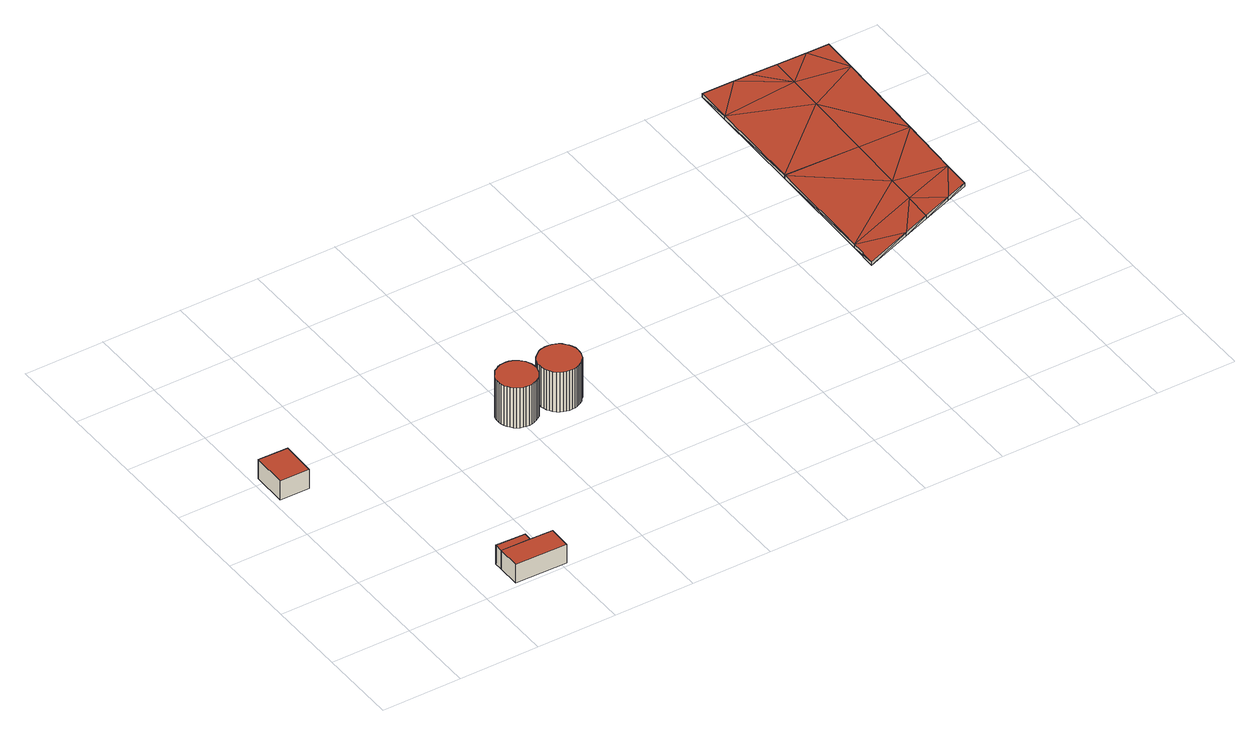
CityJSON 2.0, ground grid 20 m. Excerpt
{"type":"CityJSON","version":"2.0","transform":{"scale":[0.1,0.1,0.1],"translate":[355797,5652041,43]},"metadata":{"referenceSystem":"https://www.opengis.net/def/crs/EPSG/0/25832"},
"CityObjects":{
"building1":{"type":"Building","attributes":{"Geometrietyp2DReferenz":"3000","Gemeindeschluessel":"05315000","function":"51009_1610","roofType":"1000","measuredHeight":5.27},"geometry":[{"type":"Solid","lod":"2","boundaries":[[[[0,1,2,3]],[[4,5,1,0]],[[6,7,5,4]],[[3,2,7,6]],[[4,0,3,6]],[[1,5,7,2]]]],"semantics":{"surfaces":[{"type":"WallSurface"},{"type":"RoofSurface"},{"type":"GroundSurface"}],"values":[[0,0,0,0,1,2]]}}]},
"building2":{"type":"Building","attributes":{"Gemeindeschluessel":"05315000","Geometrietyp2DReferenz":"3000","function":"31001_2000"},"address":[{"country":"Germany","locality":"Köln","thoroughfareNumber":"26","thoroughfareName":"Geestemünder Str."}],"children":["building2-1","building2-2"]},
"building2-1":{"type":"BuildingPart","attributes":{"roofType":"1000","measuredHeight":5.14,"storeysAboveGround":1},"parents":["building2"],"geometry":[{"type":"MultiSurface","lod":"2","boundaries":[[[8,9,10,11]],[[12,13,9,8]],[[14,15,13,12]],[[12,8,11,14]],[[9,13,15,10]],[[16,11,10,17]],[[16,17,15,14]]],"semantics":{"surfaces":[{"type":"WallSurface"},{"type":"RoofSurface"},{"type":"GroundSurface"},{"type":"ClosureSurface"}],"values":[0,0,0,1,2,0,3]}}]},
"building2-2":{"type":"BuildingPart","attributes":{"roofType":"1000","measuredHeight":5.14,"storeysAboveGround":1},"parents":["building2"],"geometry":[{"type":"Solid","lod":"2","boundaries":[[[[18,19,20,21]],[[16,17,19,18]],[[21,20,15,14]],[[16,18,21,14]],[[19,17,15,20]],[[14,15,17,16]]]],"semantics":{"surfaces":[{"type":"WallSurface"},{"type":"RoofSurface"},{"type":"GroundSurface"},{"type":"ClosureSurface"}],"values":[[0,0,0,1,2,3]]}}]},
"building3":{"type":"Building","attributes":{"Geometrietyp2DReferenz":"3000","Gemeindeschluessel":"05315000","function":"31001_2000","roofType":"1000","measuredHeight":10.89},"address":[{"country":"Germany","locality":"Köln","thoroughfareNumber":"26","thoroughfareName":"Geestemünder Str."}],"geometry":[{"type":"Solid","lod":"2","boundaries":[[[[22,23,24,25]],[[26,27,23,22]],[[28,29,27,26]],[[30,31,29,28]],[[32,33,31,30]],[[34,35,33,32]],[[36,37,35,34]],[[38,39,37,36]],[[40,41,39,38]],[[42,43,41,40]],[[44,45,43,42]],[[46,47,45,44]],[[48,49,47,46]],[[50,51,49,48]],[[52,53,51,50]],[[54,55,53,52]],[[56,57,55,54]],[[58,59,57,56]],[[60,61,59,58]],[[62,63,61,60]],[[64,65,63,62]],[[66,67,65,64]],[[68,69,67,66]],[[70,71,69,68]],[[72,73,71,70]],[[74,75,73,72]],[[76,77,75,74]],[[78,79,77,76]],[[80,81,79,78]],[[82,83,81,80]],[[84,85,83,82]],[[86,87,85,84]],[[88,89,87,86]],[[90,91,89,88]],[[92,93,91,90]],[[94,95,93,92]],[[96,97,95,94]],[[98,99,97,96]],[[100,101,99,98]],[[102,103,101,100]],[[25,24,103,102]],[[100,98,96,94,92,90,88,86,84,82,80,78,76,74,72,70,68,66,64,62,60,58,56,54,52,50,48,46,44,42,40,38,36,34,32,30,28,26,22,25,102]],[[23,27,29,31,33,35,37,39,41,43,45,47,49,51,53,55,57,59,61,63,65,67,69,71,73,75,77,79,81,83,85,87,89,91,93,95,97,99,101,103,24]]]],"semantics":{"surfaces":[{"type":"WallSurface"},{"type":"RoofSurface"},{"type":"GroundSurface"}],"values":[[0,0,0,0,0,0,0,0,0,0,0,0,0,0,0,0,0,0,0,0,0,0,0,0,0,0,0,0,0,0,0,0,0,0,0,0,0,0,0,0,0,1,2]]}}]},
"building4":{"type":"Building","attributes":{"Geometrietyp2DReferenz":"3000","Gemeindeschluessel":"05315000","function":"31001_2000","roofType":"1000","measuredHeight":10.89},"address":[{"country":"Germany","locality":"Köln","thoroughfareNumber":"26","thoroughfareName":"Geestemünder Str."}],"geometry":[{"type":"Solid","lod":"2","boundaries":[[[[104,105,106,107]],[[108,109,105,104]],[[110,111,109,108]],[[112,113,111,110]],[[114,115,113,112]],[[116,117,115,114]],[[118,119,117,116]],[[120,121,119,118]],[[122,123,121,120]],[[124,125,123,122]],[[126,127,125,124]],[[128,129,127,126]],[[130,131,129,128]],[[132,133,131,130]],[[134,135,133,132]],[[136,137,135,134]],[[138,139,137,136]],[[140,141,139,138]],[[142,143,141,140]],[[144,145,143,142]],[[146,147,145,144]],[[148,149,147,146]],[[150,151,149,148]],[[152,153,151,150]],[[154,155,153,152]],[[156,157,155,154]],[[158,159,157,156]],[[160,161,159,158]],[[162,163,161,160]],[[164,165,163,162]],[[166,167,165,164]],[[168,169,167,166]],[[170,171,169,168]],[[172,173,171,170]],[[174,175,173,172]],[[176,177,175,174]],[[178,179,177,176]],[[180,181,179,178]],[[182,183,181,180]],[[184,185,183,182]],[[186,187,185,184]],[[188,189,187,186]],[[107,106,189,188]],[[186,184,182,180,178,176,174,172,170,168,166,164,162,160,158,156,154,152,150,148,146,144,142,140,138,136,134,132,130,128,126,124,122,120,118,116,114,112,110,108,104,107,188]],[[105,109,111,113,115,117,119,121,123,125,127,129,131,133,135,137,139,141,143,145,147,149,151,153,155,157,159,161,163,165,167,169,171,173,175,177,179,181,183,185,187,189,106]]]],"semantics":{"surfaces":[{"type":"WallSurface"},{"type":"RoofSurface"},{"type":"GroundSurface"}],"values":[[0,0,0,0,0,0,0,0,0,0,0,0,0,0,0,0,0,0,0,0,0,0,0,0,0,0,0,0,0,0,0,0,0,0,0,0,0,0,0,0,0,0,0,1,2]]}}]},
"building5":{"type":"Building","attributes":{"Geometrietyp2DReferenz":"3000","Gemeindeschluessel":"05315000","function":"53001_1800","roofType":"9999","measuredHeight":1},"geometry":[{"type":"Solid","lod":"2","boundaries":[[[[190,191,192]],[[191,193,192]],[[194,195,190]],[[195,191,190]],[[196,197,194]],[[197,195,194]],[[198,199,196]],[[199,197,196]],[[200,201,198]],[[201,199,198]],[[202,203,200]],[[203,201,200]],[[204,205,202]],[[205,203,202]],[[206,207,204]],[[207,205,204]],[[208,209,206]],[[209,207,206]],[[210,211,208]],[[211,209,208]],[[212,213,210]],[[213,211,210]],[[214,215,212]],[[215,213,212]],[[216,217,214]],[[217,215,214]],[[218,219,216]],[[219,217,216]],[[220,221,218]],[[221,219,218]],[[222,223,220]],[[223,221,220]],[[224,225,222]],[[225,223,222]],[[192,193,224]],[[193,225,224]],[[203,205,207]],[[203,207,226]],[[226,207,209]],[[226,209,211]],[[226,211,213]],[[226,213,217]],[[217,213,215]],[[191,195,197]],[[191,197,227]],[[227,197,228]],[[228,197,199]],[[228,199,229]],[[229,199,201]],[[229,201,230]],[[230,201,203]],[[230,203,226]],[[230,226,217]],[[230,217,219]],[[230,219,229]],[[229,219,228]],[[228,219,221]],[[228,221,227]],[[227,221,225]],[[225,221,223]],[[227,225,193]],[[227,193,191]],[[202,206,204]],[[202,231,206]],[[231,208,206]],[[231,210,208]],[[231,212,210]],[[231,216,212]],[[216,214,212]],[[190,196,194]],[[190,232,196]],[[232,233,196]],[[233,198,196]],[[233,234,198]],[[234,200,198]],[[234,235,200]],[[235,202,200]],[[235,231,202]],[[235,216,231]],[[235,218,216]],[[235,234,218]],[[234,233,218]],[[233,220,218]],[[233,232,220]],[[232,224,220]],[[224,222,220]],[[232,192,224]],[[232,190,192]]]],"semantics":{"surfaces":[{"type":"WallSurface"},{"type":"GroundSurface"},{"type":"RoofSurface"}],"values":[[0,0,0,0,0,0,0,0,0,0,0,0,0,0,0,0,0,0,0,0,0,0,0,0,0,0,0,0,0,0,0,0,0,0,0,0,1,1,1,1,1,1,1,1,1,1,1,1,1,1,1,1,1,1,1,1,1,1,1,1,1,1,2,2,2,2,2,2,2,2,2,2,2,2,2,2,2,2,2,2,2,2,2,2,2,2,2,2]]}}]}
},
"vertices":[
[85,605,66],[85,605,14],[11,607,14],[11,607,66],[83,517,66],[83,517,14],[9,518,66],[9,518,14],
[413,9,52],[413,9,1],[414,66,1],[414,66,52],[283,12,52],[283,12,1],[284,70,52],[284,70,1],[357,68,52],[357,68,1],
[358,89,52],[358,89,1],[284,91,1],[284,91,52],
[562,517,111],[562,517,2],[560,510,2],[560,510,111],[566,524,111],[566,524,2],[570,530,111],[570,530,2],[575,536,111],[575,536,2],[582,540,111],[582,540,2],[588,544,111],[588,544,2],[596,547,111],[596,547,2],[603,548,111],[603,548,2],[611,548,111],[611,548,2],[618,547,111],[618,547,2],[625,545,111],[625,545,2],[632,541,111],[632,541,2],[638,537,111],[638,537,2],[643,532,111],[643,532,2],[648,526,111],[648,526,2],[651,520,111],[651,520,2],[654,513,111],[654,513,2],[655,506,111],[655,506,2],[656,498,111],[656,498,2],[655,491,111],[655,491,2],[653,484,111],[653,484,2],[650,477,111],[650,477,2],[646,471,111],[646,471,2],[642,465,111],[642,465,2],[636,461,111],[636,461,2],[630,457,111],[630,457,2],[623,454,111],[623,454,2],[616,452,111],[616,452,2],[609,451,111],[609,451,2],[601,452,111],[601,452,2],[594,453,111],[594,453,2],[587,455,111],[587,455,2],[581,459,111],[581,459,2],[575,463,111],[575,463,2],[570,469,111],[570,469,2],[566,475,111],[566,475,2],[563,481,111],[563,481,2],[560,488,111],[560,488,2],[559,495,111],[559,495,2],[559,503,111],[559,503,2],
[667,510,111],[667,510,2],[665,504,2],[665,504,111],[669,516,111],[669,516,2],[671,521,111],[671,521,2],[675,527,111],[675,527,2],[680,532,111],[680,532,2],[686,537,111],[686,537,2],[692,541,111],[692,541,2],[698,544,111],[698,544,2],[705,545,111],[705,545,2],[712,546,111],[712,546,2],[719,546,111],[719,546,2],[727,545,111],[727,545,2],[735,542,111],[735,542,2],[742,539,111],[742,539,2],[748,534,111],[748,534,2],[753,528,111],[753,528,2],[758,522,111],[758,522,2],[761,515,111],[761,515,2],[764,507,111],[764,507,2],[765,499,111],[765,499,2],[764,491,111],[764,491,2],[763,484,111],[763,484,2],[760,476,111],[760,476,2],[757,469,111],[757,469,2],[752,464,111],[752,464,2],[748,459,111],[748,459,2],[742,455,111],[742,455,2],[736,452,111],[736,452,2],[730,449,111],[730,449,2],[724,447,111],[724,447,2],[717,447,111],[717,447,2],[710,447,111],[710,447,2],[703,448,111],[703,448,2],[696,451,111],[696,451,2],[689,454,111],[689,454,2],[683,458,111],[683,458,2],[677,464,111],[677,464,2],[673,470,111],[673,470,2],[669,476,111],[669,476,2],[667,483,111],[667,483,2],[665,491,111],[665,491,2],[665,498,111],[665,498,2],
[1607,490,71],[1607,490,61],[1676,516,71],[1676,516,61],[1489,446,71],[1489,446,61],[1491,516,72],[1491,516,62],[1497,797,73],[1497,797,63],[1497,799,73],[1497,799,63],[1501,1041,74],[1501,1041,64],[1503,1131,75],[1503,1131,65],[1583,1130,75],[1583,1130,65],[1626,1129,75],[1626,1129,65],[1693,1127,75],[1693,1127,65],[1767,1125,75],[1767,1125,65],[1825,1124,75],[1825,1124,65],[1823,1034,74],[1823,1034,64],[1814,789,73],[1814,789,63],[1808,633,72],[1808,633,62],[1806,563,72],[1806,563,62],[1750,543,72],[1750,543,62],[1691,1057,64],[1678,586,62],[1680,655,62],[1684,793,63],[1689,967,64],[1691,1057,74],[1678,586,72],[1680,655,72],[1684,793,73],[1689,967,74]
]}
